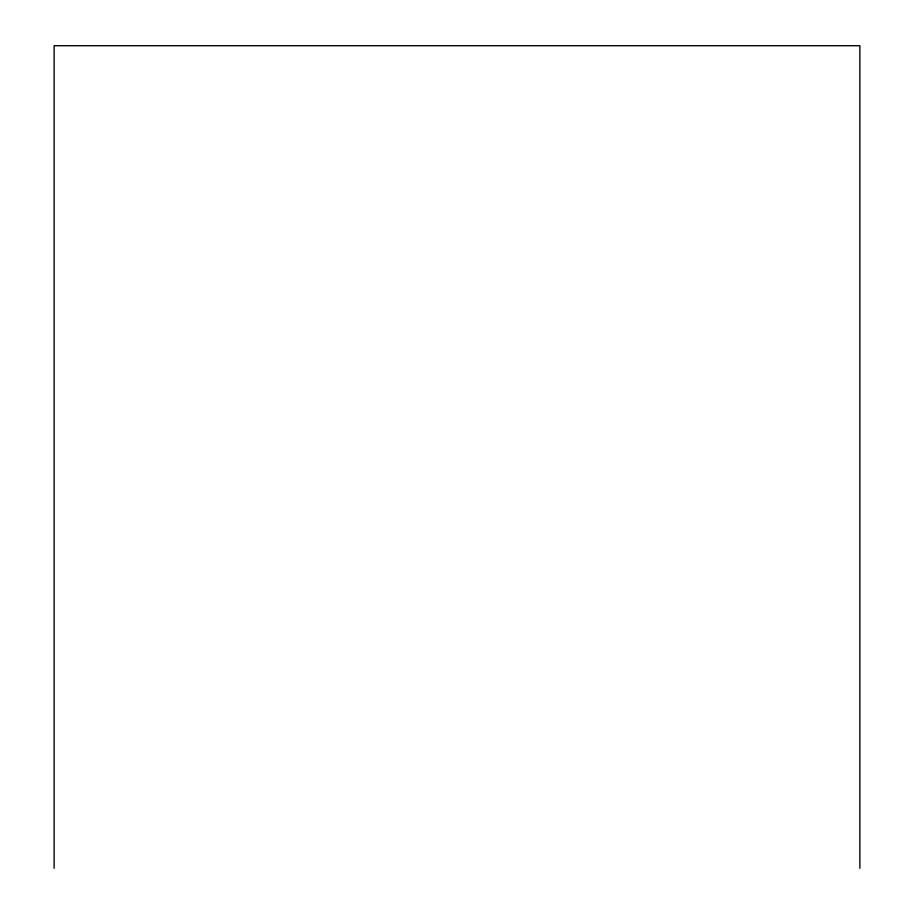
<?xml version="1.0" encoding="UTF-8"?>
<svg xmlns="http://www.w3.org/2000/svg" width="914" height="914" viewBox="0 0 914 914"><rect width="100%" height="100%" fill="white"/><g stroke="black" fill="none" stroke-linecap="round" stroke-linejoin="round"><path stroke-width="1.37" d="M859.868 868.3L859.868 45.7L54.132 45.7L54.132 868.3"/></g></svg>
